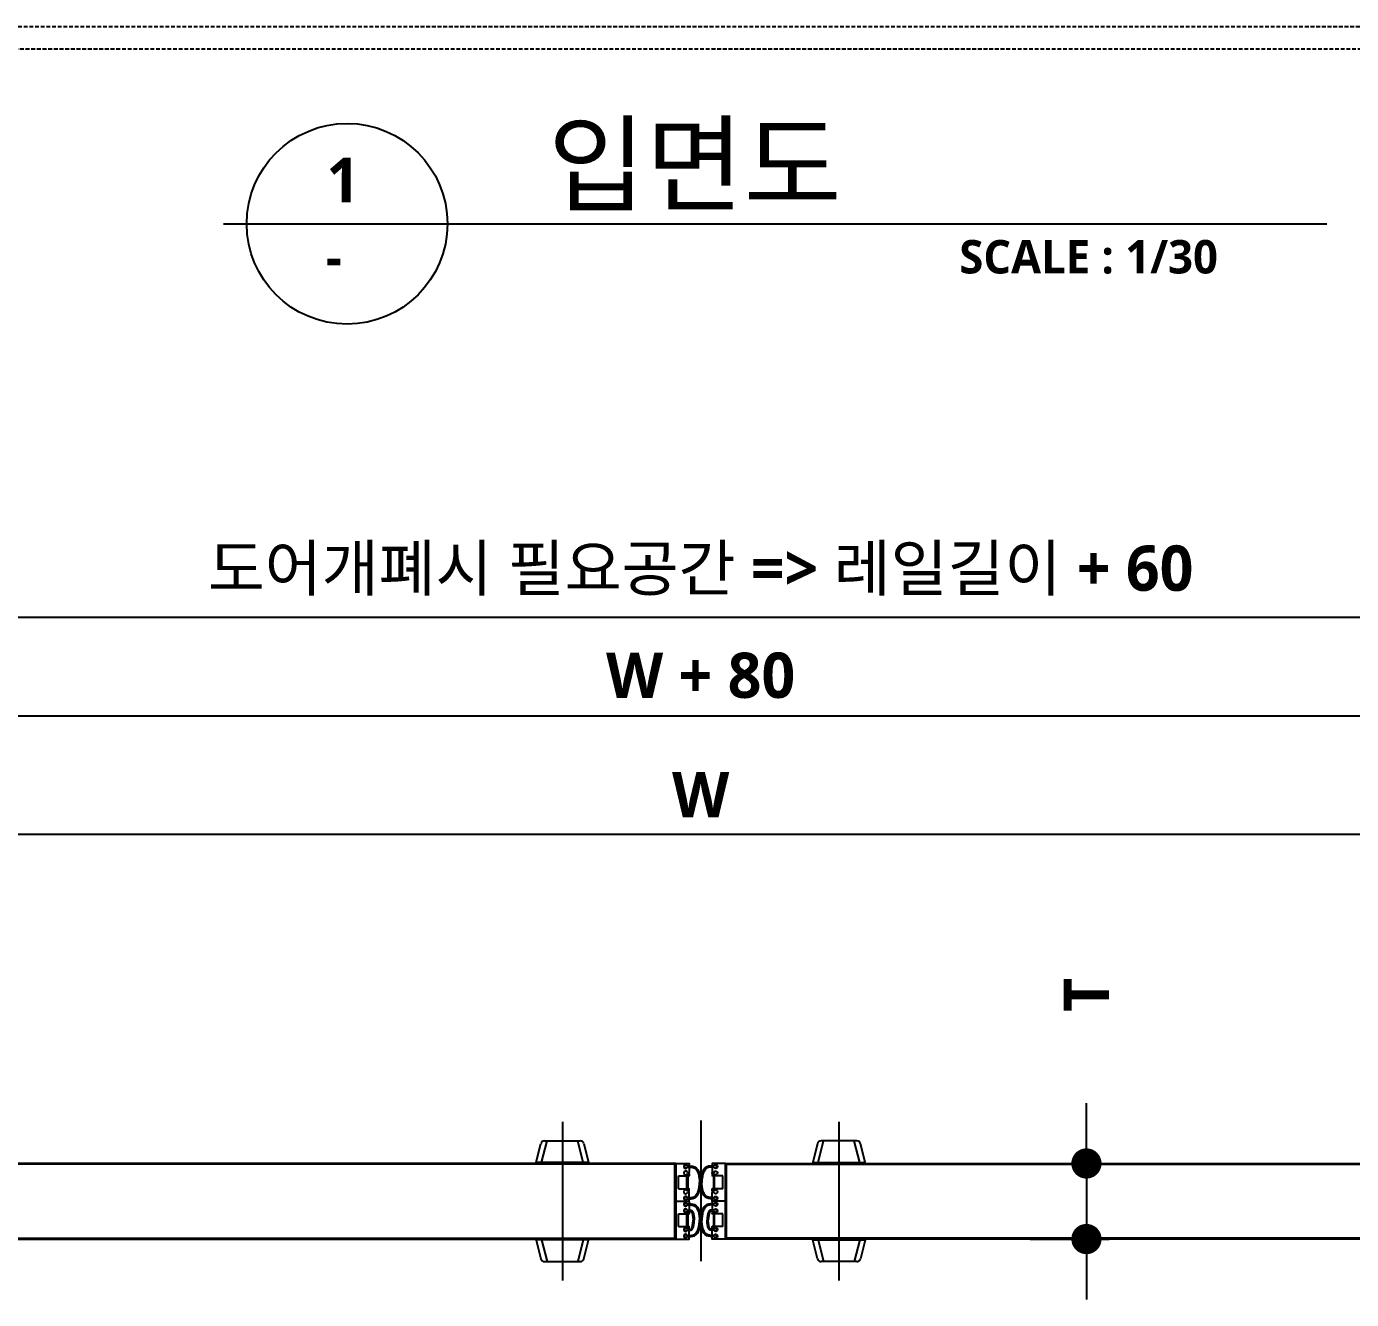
# Model space of a CAD drawing. Header units: millimetres. Extents: x 0 to 33600, y 0 to 8910.
# Drawn here: x 3258 to 5011, y 2477 to 4162 of the extents above; entities that cross this region are included whole.
import ezdxf
from ezdxf.lldxf.tags import DXFTag

# ---------------------------------------------------------------- set-up
doc = ezdxf.new("R2010")
doc.units = ezdxf.units.MM
doc.header["$LTSCALE"] = 20
doc.header["$MEASUREMENT"] = 0
doc.linetypes.add('CENTER', pattern=[2, 1.25, -0.25, 0.25, -0.25])
doc.linetypes.add('HIDDEN', pattern=[0.375, 0.25, -0.125])
doc.layers.get('0').update_dxf_attribs({"linetype": 'CONTINUOUS'})
doc.layers.get('Defpoints').update_dxf_attribs({"color": 181, "linetype": 'CONTINUOUS'})
for name, color, linetype in [('DIM', 141, 'CONTINUOUS'), ('DOOR', 7, 'CONTINUOUS'), ('DOOR-2', 1, 'CONTINUOUS'), ('DOOR-3', 8, 'CONTINUOUS'), ('TEXT', 7, 'CONTINUOUS'), ('TEXT-1', 7, 'CONTINUOUS')]:
    doc.layers.add(name, color=color, linetype=linetype)
doc.styles.add('SH_대대리576', font='')
doc.styles.get("Standard").update_dxf_attribs({"font": 'NanumGothicBold.ttf'})
doc.styles.get('SH_대대리576').set_extended_font_data('NanumGothic', bold=True)
tags = doc.linetypes.add('一点鎖線', pattern=[28.575, 19.05, -3.175, 3.175, -3.175]).pattern_tags.tags
tags[10:11] = [DXFTag(74, 4), DXFTag(75, 0), DXFTag(340, '0'), DXFTag(46, 1.0), DXFTag(50, 0.0), DXFTag(44, 0.0), DXFTag(45, 0.0)]
tags[8:9] = [DXFTag(74, 4), DXFTag(75, 0), DXFTag(340, '0'), DXFTag(46, 1.0), DXFTag(50, 0.0), DXFTag(44, 0.0), DXFTag(45, 0.0)]
tags[6:7] = [DXFTag(74, 4), DXFTag(75, 0), DXFTag(340, '0'), DXFTag(46, 1.0), DXFTag(50, 0.0), DXFTag(44, 0.0), DXFTag(45, 0.0)]
tags[4:5] = [DXFTag(74, 4), DXFTag(75, 0), DXFTag(340, '0'), DXFTag(46, 1.0), DXFTag(50, 0.0), DXFTag(44, 0.0), DXFTag(45, 0.0)]
doc.dimstyles.new('yongsung', dxfattribs={"dimscale": 20, "dimtxt": 3, "dimasz": 2, "dimexe": 1.5, "dimexo": 1.5, "dimgap": 1, "dimtad": 1, "dimdec": 0, "dimdsep": 46, "dimlunit": 6, "dimtxsty": 'Standard', "dimblk": 'DOT', "dimcen": 0, "dimdle": 2, "dimclrd": 256, "dimclre": 256, "dimclrt": 256, "dimadec": 0, "dimazin": 0, "dimtfac": 480, "dimtdec": 0, "dimtix": 1, "dimtmove": 2, "dimatfit": 3, "dimfxl": 1, "dimtolj": 1, "dimtzin": 0, "dimarcsym": 0})

# ---------------------------------------------------------------- blocks, each defined once
blk = doc.blocks.new('_Dot')
at = {"color": 0, "linetype": 'ByBlock', "lineweight": -2}
blk.add_line((-0.5, 0), (-1, 0), dxfattribs=at)
at = {"color": 0, "linetype": 'ByBlock', "const_width": 0.5}
blk.add_lwpolyline([(-0.25, 0, 1), (0.25, 0, 1)], format="xyb", close=True, dxfattribs=at)
blk = doc.blocks.new('*D131')
at = {"layer": 'Defpoints', "color": 0}
for p in [(5349.8, 3092.9), (2949.8, 2925.6), (5349.8, 2925.6)]:
    blk.add_point(p, dxfattribs=at)
at = {"layer": 'DIM', "lineweight": -2}
for p, q in [((2949.8, 2955.6), (2949.8, 3122.9)), ((5349.8, 2955.6), (5349.8, 3122.9)), ((2989.8, 3092.9), (5309.8, 3092.9))]:
    blk.add_line(p, q, dxfattribs=at)
at = {"layer": 'DIM', "linetype": 'ByBlock', "lineweight": -2, "xscale": 40, "yscale": 40, "zscale": 40, "rotation": 180}
blk.add_blockref('_Dot', (2949.8, 3092.9), dxfattribs=at)
at = {"layer": 'DIM', "linetype": 'ByBlock', "lineweight": -2, "xscale": 40, "yscale": 40, "zscale": 40}
blk.add_blockref('_Dot', (5349.8, 3092.9), dxfattribs=at)
at = {"layer": 'DIM', "insert": (4149.8, 3145.1), "char_height": 60, "attachment_point": 5}
blk.add_mtext('\\A1;W', dxfattribs=at)
blk = doc.blocks.new('*D134')
at = {"layer": 'Defpoints', "color": 0}
for p in [(5389.8, 3249.8), (2909.8, 2838.2), (5389.8, 2838.2)]:
    blk.add_point(p, dxfattribs=at)
at = {"layer": 'DIM', "lineweight": -2}
for p, q in [((2909.8, 2868.2), (2909.8, 3279.8)), ((5389.8, 2868.2), (5389.8, 3279.8)), ((2949.8, 3249.8), (5349.8, 3249.8))]:
    blk.add_line(p, q, dxfattribs=at)
at = {"layer": 'DIM', "linetype": 'ByBlock', "lineweight": -2, "xscale": 40, "yscale": 40, "zscale": 40, "rotation": 180}
blk.add_blockref('_Dot', (2909.8, 3249.8), dxfattribs=at)
at = {"layer": 'DIM', "linetype": 'ByBlock', "lineweight": -2, "xscale": 40, "yscale": 40, "zscale": 40}
blk.add_blockref('_Dot', (5389.8, 3249.8), dxfattribs=at)
at = {"layer": 'DIM', "insert": (4149.8, 3302.9), "char_height": 60, "attachment_point": 5}
blk.add_mtext('\\A1;W + 80', dxfattribs=at)
blk = doc.blocks.new('*D136')
at = {"layer": 'Defpoints', "color": 0}
for p in [(6739.8, 3380.3), (1559.8, 2657.2), (6739.8, 2657.2)]:
    blk.add_point(p, dxfattribs=at)
at = {"layer": 'DIM', "lineweight": -2}
for p, q in [((1559.8, 2687.2), (1559.8, 3410.3)), ((6739.8, 2687.2), (6739.8, 3410.3)), ((1599.8, 3380.3), (6699.8, 3380.3))]:
    blk.add_line(p, q, dxfattribs=at)
at = {"layer": 'DIM', "linetype": 'ByBlock', "lineweight": -2, "xscale": 40, "yscale": 40, "zscale": 40, "rotation": 180}
blk.add_blockref('_Dot', (1559.8, 3380.3), dxfattribs=at)
at = {"layer": 'DIM', "linetype": 'ByBlock', "lineweight": -2, "xscale": 40, "yscale": 40, "zscale": 40}
blk.add_blockref('_Dot', (6739.8, 3380.3), dxfattribs=at)
at = {"layer": 'DIM', "insert": (4149.8, 3441.8), "char_height": 60, "attachment_point": 5}
blk.add_mtext('\\A1;도어개폐시 필요공간 => 레일길이 + 60 ', dxfattribs=at)
blk = doc.blocks.new('*D137')
at = {"layer": 'Defpoints', "color": 0}
for p in [(4555.9, 2657.2), (4555.9, 2557.2), (4660.2, 2557.2)]:
    blk.add_point(p, dxfattribs=at)
at = {"layer": 'DIM', "lineweight": -2}
for p, q in [((4660.2, 2697.2), (4660.2, 2737.2)), ((4585.9, 2657.2), (4690.2, 2657.2)), ((4660.2, 2657.2), (4660.2, 2557.2)), ((4585.9, 2557.2), (4690.2, 2557.2)), ((4660.2, 2517.2), (4660.2, 2477.2))]:
    blk.add_line(p, q, dxfattribs=at)
at = {"layer": 'DIM', "linetype": 'ByBlock', "lineweight": -2, "xscale": 40, "yscale": 40, "zscale": 40}
for p, rotation in [((4660.2, 2657.2), 270), ((4660.2, 2557.2), 90)]:
    blk.add_blockref('_Dot', p, dxfattribs=dict(at, rotation=rotation))
at = {"layer": 'DIM', "insert": (4660.2, 2880.4), "char_height": 60, "attachment_point": 5, "rotation": 90}
blk.add_mtext('\\A1;\\A1;T', dxfattribs=at)
blk = doc.blocks.new('A$C755A1BEC')
for p, q in [((0, 17.8), (0, 0.2)), ((49.8, 18), (0.2, 18)), ((50, 17.8), (50, 0.2)), ((3.2, 2.5), (3.2, 0.2)), ((4.7, 2.5), (4.7, 0.2)), ((11.7, 2.5), (11.7, 0.2)), ((13.2, 2.5), (13.2, 0.2)), ((16.5, 14.5), (33.5, 14.5)), ((16.5, 14.5), (16.5, 0.2)), ((33.5, 14.5), (33.5, 0.2)), ((36.7, 2.5), (36.7, 0.2)), ((38.2, 2.5), (38.2, 0.2)), ((45.2, 2.5), (45.2, 0.2)), ((46.7, 2.5), (46.7, 0.2)), ((0.2, 0), (3, 0)), ((4.9, 0), (11.5, 0)), ((13.4, 0), (16.3, 0)), ((36.5, 0), (33.7, 0)), ((45, 0), (38.4, 0)), ((49.8, 0), (46.9, 0))]:
    blk.add_line(p, q)
for centre, radius, start, end in [((0.2, 17.8), 0.2, 90, 180), ((49.8, 17.8), 0.2, 0, 90), ((0.2, 0.2), 0.2, 180, 270), ((4, 4.9), 2.5, 287.4576, 252.5424), ((3, 0.2), 0.2, 270, 0), ((4.9, 0.2), 0.2, 180, 270), ((12.5, 4.9), 2.5, 287.4576, 252.5424), ((11.5, 0.2), 0.2, 270, 0), ((13.4, 0.2), 0.2, 180, 270), ((16.3, 0.2), 0.2, 270, 0), ((33.7, 0.2), 0.2, 180, 270), ((37.5, 4.9), 2.5, 287.4576, 252.5424), ((36.5, 0.2), 0.2, 270, 0), ((38.4, 0.2), 0.2, 180, 270), ((46, 4.9), 2.5, 287.4576, 252.5424), ((45, 0.2), 0.2, 270, 0), ((46.9, 0.2), 0.2, 180, 270), ((49.8, 0.2), 0.2, 270, 0)]:
    blk.add_arc(centre, radius, start, end)

msp = doc.modelspace()

# ---------------------------------------------------------------- linework, layer by layer
at = {"layer": 'DOOR', "linetype": 'HIDDEN'}
for p, q in [((3029.2, 4161.8), (5429.2, 4161.8)), ((5429.2, 4131.8), (3029.2, 4131.8))]:
    msp.add_line(p, q, dxfattribs=at)
at = {"layer": 'DOOR'}
for points in [[(3110.6, 2557.2), (4086.8, 2557.2), (4116.8, 2557.2), (4116.8, 2657.2), (3110.6, 2657.2)], [(5276.1, 2557.2), (4212.8, 2557.2), (4182.8, 2557.2), (4182.8, 2657.2), (5276.1, 2657.2)]]:
    msp.add_lwpolyline(points, dxfattribs=at)
at = {"layer": 'DOOR-2', "linetype": '一点鎖線', "ltscale": 10}
for p, q in [((3966.9, 2712.2), (3966.9, 2502.3)), ((4332.7, 2712.2), (4332.7, 2502.3))]:
    msp.add_line(p, q, dxfattribs=at)
at = {"layer": 'DOOR-2', "linetype": 'CENTER', "ltscale": 10}
msp.add_line((4149.8, 2714.1), (4149.8, 2528), dxfattribs=at)
at = {"layer": 'DOOR-3', "ltscale": 2.5}
for p, q in [((3931.8, 2657.2), (3938.4, 2683.4)), ((3939.3, 2658.3), (3946.6, 2687.2)), ((3943.2, 2687.2), (3990.5, 2687.2)), ((3994.3, 2658.3), (3987.2, 2687.2)), ((3995.4, 2683.4), (4001.8, 2657.2)), ((4304.2, 2683.4), (4297.8, 2657.2)), ((4305.4, 2658.3), (4312.4, 2687.2)), ((4356.4, 2687.2), (4309.1, 2687.2)), ((4360.3, 2658.3), (4353, 2687.2)), ((4367.8, 2657.2), (4361.2, 2683.4)), ((4001.8, 2657.2), (3931.8, 2657.2)), ((4001.8, 2657.3), (3931.9, 2657.3)), ((4001.5, 2658.3), (3932.1, 2658.3)), ((4297.8, 2657.2), (4367.8, 2657.2)), ((4297.9, 2657.3), (4367.8, 2657.3)), ((4298.1, 2658.3), (4367.5, 2658.3)), ((4001.8, 2557.3), (3931.8, 2557.3)), ((3931.8, 2557.3), (3938.4, 2531.1)), ((4001.8, 2557.2), (3931.9, 2557.2)), ((4001.5, 2556.1), (3932.1, 2556.1)), ((3939.3, 2556.1), (3946.6, 2527.3)), ((3994.3, 2556.1), (3987.2, 2527.3)), ((3995.4, 2531.1), (4001.8, 2557.3)), ((4297.8, 2557.3), (4367.8, 2557.3)), ((4304.2, 2531.1), (4297.8, 2557.3)), ((4297.9, 2557.2), (4367.8, 2557.2)), ((4298.1, 2556.1), (4367.5, 2556.1)), ((4305.4, 2556.1), (4312.4, 2527.3)), ((4360.3, 2556.1), (4353, 2527.3)), ((4367.8, 2557.3), (4361.2, 2531.1)), ((3943.2, 2527.3), (3990.5, 2527.3)), ((4356.4, 2527.3), (4309.1, 2527.3))]:
    msp.add_line(p, q, dxfattribs=at)
at = {"layer": 'DOOR-3'}
for points in [[(3110.6, 2558.2), (4086.6, 2558.2), (4115.8, 2558.2), (4115.8, 2656.2), (3110.6, 2656.2)], [(5276.1, 2558.2), (4213, 2558.2), (4183.8, 2558.2), (4183.8, 2656.2), (5276.1, 2656.2)]]:
    msp.add_lwpolyline(points, dxfattribs=at)
for points in [[(4132.8, 2622.2), (4131.6, 2622.2), (4131.6, 2642.2), (4132.8, 2642.2)], [(4166.8, 2622.2), (4168, 2622.2), (4168, 2642.2), (4166.8, 2642.2)], [(4132.8, 2572.2), (4131.6, 2572.2), (4131.6, 2592.2), (4132.8, 2592.2)], [(4166.8, 2572.2), (4168, 2572.2), (4168, 2592.2), (4166.8, 2592.2)]]:
    msp.add_lwpolyline(points, close=True, dxfattribs=at)
at = {"layer": 'DOOR-3', "ltscale": 2.5}
for centre, start, end in [((3943.2, 2682.2), 90, 165.996), ((3990.5, 2682.2), 13.6476, 90), ((4309.1, 2682.2), 90, 166.3524), ((4356.4, 2682.2), 14.004, 90), ((3943.2, 2532.3), 194.004, 270), ((3990.5, 2532.3), 270, 346.3524), ((4309.1, 2532.3), 193.6476, 270), ((4356.4, 2532.3), 270, 345.996)]:
    msp.add_arc(centre, 5, start, end, dxfattribs=at)
at = {"layer": 'DOOR-3'}
for centre, start, end in [((4129.8, 2653.2), 22.0243, 334.7542), ((4169.8, 2653.2), 205.2458, 157.9757), ((4129.8, 2611.2), 25.2458, 337.9757), ((4169.8, 2611.2), 202.0243, 154.7542), ((4129.8, 2603.2), 22.0243, 334.7542), ((4129.8, 2594.7), 22.0243, 334.7542), ((4169.8, 2603.2), 205.2458, 157.9757), ((4169.8, 2594.7), 205.2458, 157.9757), ((4129.8, 2569.7), 22.0243, 334.7542), ((4129.8, 2561.2), 25.2458, 337.9757), ((4169.8, 2569.7), 205.2458, 157.9757), ((4169.8, 2561.2), 202.0243, 154.7542)]:
    msp.add_arc(centre, 2, start, end, dxfattribs=at)
for points, knots in [([(4131.6, 2652.3), (4131.9, 2652.4), (4132.2, 2652.4), (4133, 2652.5), (4133.5, 2652.5), (4135, 2652.5), (4136, 2652.4), (4137.9, 2652.3), (4138.7, 2652.1), (4139.9, 2651.8), (4140.2, 2651.7), (4140.9, 2651.4), (4141.2, 2651.3), (4141.9, 2650.9), (4142.2, 2650.7), (4143, 2650), (4143.6, 2649.5), (4144.5, 2648.3), (4144.9, 2647.6), (4145.7, 2646), (4146.1, 2645.2), (4147, 2642.6), (4147.5, 2640.7), (4148.1, 2636.7), (4148.2, 2634.6), (4148.3, 2632.5), (4148.3, 2632.3), (4148.3, 2632.2)], [0, 0, 0, 0, 2.188119, 2.188119, 6.564358, 6.564358, 15.316834, 15.316834, 24.069311, 24.069311, 28.134233, 28.134233, 32.57596, 32.57596, 37.017687, 37.017687, 45.463428, 45.463428, 53.909168, 53.909168, 62.354908, 62.354908, 78.822123, 78.822123, 95.289339, 95.289339, 96.432207, 96.432207, 96.432207, 96.432207]), ([(4131.7, 2653.9), (4135.3, 2654), (4146.9, 2654.1), (4149.6, 2640.4), (4149.8, 2632.2)], [0, 0, 0, 0, 30.304797, 96.531563, 96.531563, 96.531563, 96.531563]), ([(4168, 2653.9), (4164.3, 2654), (4152.8, 2654.1), (4150, 2640.4), (4149.8, 2632.2)], [0, 0, 0, 0, 30.304797, 96.531563, 96.531563, 96.531563, 96.531563]), ([(4168, 2652.3), (4167.7, 2652.4), (4167.4, 2652.4), (4166.6, 2652.5), (4166.1, 2652.5), (4164.6, 2652.5), (4163.6, 2652.4), (4161.8, 2652.3), (4160.9, 2652.1), (4159.8, 2651.8), (4159.4, 2651.7), (4158.7, 2651.4), (4158.4, 2651.3), (4157.8, 2650.9), (4157.4, 2650.7), (4156.6, 2650), (4156.1, 2649.5), (4155.1, 2648.3), (4154.7, 2647.6), (4153.9, 2646), (4153.5, 2645.2), (4152.6, 2642.6), (4152.2, 2640.7), (4151.6, 2636.7), (4151.4, 2634.6), (4151.3, 2632.5), (4151.3, 2632.3), (4151.3, 2632.2)], [0, 0, 0, 0, 2.188119, 2.188119, 6.564358, 6.564358, 15.316834, 15.316834, 24.069311, 24.069311, 28.134233, 28.134233, 32.57596, 32.57596, 37.017687, 37.017687, 45.463428, 45.463428, 53.909168, 53.909168, 62.354908, 62.354908, 78.822123, 78.822123, 95.289339, 95.289339, 96.432207, 96.432207, 96.432207, 96.432207]), ([(4131.6, 2612), (4131.9, 2611.9), (4132.2, 2611.9), (4133, 2611.9), (4133.5, 2611.9), (4135, 2611.9), (4136, 2612), (4137.9, 2612.1), (4138.7, 2612.3), (4139.9, 2612.6), (4140.2, 2612.7), (4140.9, 2612.9), (4141.2, 2613.1), (4141.9, 2613.5), (4142.2, 2613.7), (4143, 2614.4), (4143.6, 2614.9), (4144.5, 2616.1), (4144.9, 2616.8), (4145.7, 2618.3), (4146.1, 2619.2), (4147, 2621.8), (4147.5, 2623.7), (4148.1, 2627.7), (4148.2, 2629.8), (4148.3, 2631.9), (4148.3, 2632.1), (4148.3, 2632.2)], [0, 0, 0, 0, 2.188119, 2.188119, 6.564358, 6.564358, 15.316834, 15.316834, 24.069311, 24.069311, 28.134233, 28.134233, 32.57596, 32.57596, 37.017688, 37.017688, 45.463428, 45.463428, 53.909168, 53.909168, 62.354909, 62.354909, 78.822124, 78.822124, 95.28934, 95.28934, 96.432207, 96.432207, 96.432207, 96.432207]), ([(4131.7, 2610.4), (4135.3, 2610.4), (4146.9, 2610.2), (4149.6, 2624), (4149.8, 2632.2)], [0, 0, 0, 0, 30.304797, 96.531563, 96.531563, 96.531563, 96.531563]), ([(4168, 2610.4), (4164.3, 2610.4), (4152.8, 2610.2), (4150, 2624), (4149.8, 2632.2)], [0, 0, 0, 0, 30.304797, 96.531563, 96.531563, 96.531563, 96.531563]), ([(4168, 2612), (4167.7, 2611.9), (4167.4, 2611.9), (4166.6, 2611.9), (4166.1, 2611.9), (4164.6, 2611.9), (4163.6, 2612), (4161.8, 2612.1), (4160.9, 2612.3), (4159.8, 2612.6), (4159.4, 2612.7), (4158.7, 2612.9), (4158.4, 2613.1), (4157.8, 2613.5), (4157.4, 2613.7), (4156.6, 2614.4), (4156.1, 2614.9), (4155.1, 2616.1), (4154.7, 2616.8), (4153.9, 2618.3), (4153.5, 2619.2), (4152.6, 2621.8), (4152.2, 2623.7), (4151.6, 2627.7), (4151.4, 2629.8), (4151.3, 2631.9), (4151.3, 2632.1), (4151.3, 2632.2)], [0, 0, 0, 0, 2.188119, 2.188119, 6.564358, 6.564358, 15.316834, 15.316834, 24.069311, 24.069311, 28.134233, 28.134233, 32.57596, 32.57596, 37.017688, 37.017688, 45.463428, 45.463428, 53.909168, 53.909168, 62.354909, 62.354909, 78.822124, 78.822124, 95.28934, 95.28934, 96.432207, 96.432207, 96.432207, 96.432207]), ([(4131.6, 2602.3), (4131.9, 2602.4), (4132.2, 2602.4), (4133, 2602.5), (4133.5, 2602.5), (4135, 2602.5), (4136, 2602.4), (4137.9, 2602.3), (4138.7, 2602.1), (4139.9, 2601.8), (4140.2, 2601.7), (4140.9, 2601.4), (4141.2, 2601.3), (4141.9, 2600.9), (4142.2, 2600.7), (4143, 2600), (4143.6, 2599.5), (4144.5, 2598.3), (4144.9, 2597.6), (4145.7, 2596), (4146.1, 2595.2), (4147, 2592.6), (4147.5, 2590.7), (4148.1, 2586.7), (4148.2, 2584.6), (4148.3, 2582.5), (4148.3, 2582.3), (4148.3, 2582.2)], [0, 0, 0, 0, 2.188119, 2.188119, 6.564358, 6.564358, 15.316834, 15.316834, 24.069311, 24.069311, 28.134233, 28.134233, 32.57596, 32.57596, 37.017687, 37.017687, 45.463428, 45.463428, 53.909168, 53.909168, 62.354908, 62.354908, 78.822123, 78.822123, 95.289339, 95.289339, 96.432207, 96.432207, 96.432207, 96.432207]), ([(4131.7, 2603.9), (4135.3, 2604), (4146.9, 2604.1), (4149.6, 2590.4), (4149.8, 2582.2)], [0, 0, 0, 0, 30.304797, 96.531563, 96.531563, 96.531563, 96.531563]), ([(4131.7, 2595.4), (4132.8, 2595.5), (4133.8, 2595.5), (4135.5, 2595.4), (4136.3, 2595.4), (4137.2, 2595.3), (4137.6, 2595.2), (4137.9, 2595.1), (4137.9, 2595.1), (4138, 2595.1), (4138, 2595.1), (4138, 2595), (4138, 2595), (4138.1, 2595), (4138.1, 2595), (4138.1, 2595), (4138.2, 2594.9), (4138.3, 2594.8), (4138.4, 2594.7), (4138.7, 2594.3), (4138.9, 2594), (4139.4, 2593), (4139.6, 2592.5), (4140.1, 2591.2), (4140.3, 2590.5), (4140.8, 2588.1), (4141, 2586.4), (4141.2, 2583.8), (4141.3, 2582.9), (4141.3, 2582)], [0, 0, 0, 0, 8.923663, 8.923663, 17.847326, 17.847326, 24.430563, 24.430563, 27.773651, 27.773651, 30.066969, 30.066969, 32.710797, 32.710797, 35.354625, 35.354625, 40.642282, 40.642282, 45.929938, 45.929938, 54.544947, 54.544947, 63.159956, 63.159956, 71.774965, 71.774965, 88.247662, 88.247662, 96.531563, 96.531563, 96.531563, 96.531563]), ([(4168, 2603.9), (4164.3, 2604), (4152.8, 2604.1), (4150, 2590.4), (4149.8, 2582.2)], [0, 0, 0, 0, 30.304797, 96.531563, 96.531563, 96.531563, 96.531563]), ([(4168, 2602.3), (4167.7, 2602.4), (4167.4, 2602.4), (4166.6, 2602.5), (4166.1, 2602.5), (4164.6, 2602.5), (4163.6, 2602.4), (4161.8, 2602.3), (4160.9, 2602.1), (4159.8, 2601.8), (4159.4, 2601.7), (4158.7, 2601.4), (4158.4, 2601.3), (4157.8, 2600.9), (4157.4, 2600.7), (4156.6, 2600), (4156.1, 2599.5), (4155.1, 2598.3), (4154.7, 2597.6), (4153.9, 2596), (4153.5, 2595.2), (4152.6, 2592.6), (4152.2, 2590.7), (4151.6, 2586.7), (4151.4, 2584.6), (4151.3, 2582.5), (4151.3, 2582.3), (4151.3, 2582.2)], [0, 0, 0, 0, 2.188119, 2.188119, 6.564358, 6.564358, 15.316834, 15.316834, 24.069311, 24.069311, 28.134233, 28.134233, 32.57596, 32.57596, 37.017687, 37.017687, 45.463428, 45.463428, 53.909168, 53.909168, 62.354908, 62.354908, 78.822123, 78.822123, 95.289339, 95.289339, 96.432207, 96.432207, 96.432207, 96.432207]), ([(4168, 2595.4), (4166.8, 2595.5), (4165.8, 2595.5), (4164.1, 2595.4), (4163.4, 2595.4), (4162.4, 2595.3), (4162.1, 2595.2), (4161.8, 2595.1), (4161.7, 2595.1), (4161.6, 2595.1), (4161.6, 2595.1), (4161.6, 2595), (4161.6, 2595), (4161.6, 2595), (4161.5, 2595), (4161.5, 2595), (4161.4, 2594.9), (4161.3, 2594.8), (4161.2, 2594.7), (4160.9, 2594.3), (4160.7, 2594), (4160.2, 2593), (4160, 2592.5), (4159.5, 2591.2), (4159.3, 2590.5), (4158.8, 2588.1), (4158.6, 2586.4), (4158.4, 2583.8), (4158.3, 2582.9), (4158.3, 2582)], [0, 0, 0, 0, 8.923663, 8.923663, 17.847326, 17.847326, 24.430563, 24.430563, 27.773651, 27.773651, 30.066969, 30.066969, 32.710797, 32.710797, 35.354625, 35.354625, 40.642282, 40.642282, 45.929938, 45.929938, 54.544947, 54.544947, 63.159956, 63.159956, 71.774965, 71.774965, 88.247662, 88.247662, 96.531563, 96.531563, 96.531563, 96.531563]), ([(4131.6, 2593.8), (4133.9, 2594), (4134.6, 2594), (4135.7, 2593.9), (4136.1, 2593.9), (4136.7, 2593.8), (4137, 2593.8), (4137.2, 2593.7), (4137.2, 2593.7), (4137.3, 2593.7)], [3.582498, 3.582498, 3.582498, 3.582498, 11.331896, 11.331896, 16.518858, 16.518858, 21.70582, 21.70582, 23.295277, 23.295277, 23.295277, 23.295277]), ([(4131.6, 2568.8), (4132.8, 2568.9), (4133.8, 2568.9), (4135.5, 2568.9), (4136.3, 2569), (4137.2, 2569.1), (4137.6, 2569.2), (4137.9, 2569.3), (4137.9, 2569.3), (4138, 2569.3), (4138, 2569.3), (4138, 2569.3), (4138, 2569.3), (4138.1, 2569.4), (4138.1, 2569.4), (4138.1, 2569.4), (4138.2, 2569.4), (4138.3, 2569.6), (4138.4, 2569.7), (4138.7, 2570.1), (4138.9, 2570.4), (4139.4, 2571.3), (4139.6, 2571.9), (4140.1, 2573.2), (4140.3, 2573.9), (4140.8, 2576.2), (4141, 2578), (4141.2, 2580.6), (4141.3, 2581.5), (4141.3, 2582.4)], [0, 0, 0, 0, 8.923663, 8.923663, 17.847326, 17.847326, 24.430563, 24.430563, 27.773651, 27.773651, 30.066969, 30.066969, 32.710797, 32.710797, 35.354625, 35.354625, 40.642282, 40.642282, 45.929938, 45.929938, 54.544947, 54.544947, 63.159956, 63.159956, 71.774965, 71.774965, 88.247662, 88.247662, 96.531563, 96.531563, 96.531563, 96.531563]), ([(4131.6, 2562), (4131.9, 2561.9), (4132.2, 2561.9), (4133, 2561.9), (4133.5, 2561.9), (4135, 2561.9), (4136, 2562), (4137.9, 2562.1), (4138.7, 2562.3), (4139.9, 2562.6), (4140.2, 2562.7), (4140.9, 2562.9), (4141.2, 2563.1), (4141.9, 2563.5), (4142.2, 2563.7), (4143, 2564.4), (4143.6, 2564.9), (4144.5, 2566.1), (4144.9, 2566.8), (4145.7, 2568.3), (4146.1, 2569.2), (4147, 2571.8), (4147.5, 2573.7), (4148.1, 2577.7), (4148.2, 2579.8), (4148.3, 2581.9), (4148.3, 2582.1), (4148.3, 2582.2)], [0, 0, 0, 0, 2.188119, 2.188119, 6.564358, 6.564358, 15.316834, 15.316834, 24.069311, 24.069311, 28.134233, 28.134233, 32.57596, 32.57596, 37.017688, 37.017688, 45.463428, 45.463428, 53.909168, 53.909168, 62.354909, 62.354909, 78.822124, 78.822124, 95.28934, 95.28934, 96.432207, 96.432207, 96.432207, 96.432207]), ([(4131.7, 2560.4), (4135.3, 2560.4), (4146.9, 2560.2), (4149.6, 2574), (4149.8, 2582.2)], [0, 0, 0, 0, 30.304797, 96.531563, 96.531563, 96.531563, 96.531563]), ([(4137.3, 2593.7), (4137.4, 2593.6), (4137.5, 2593.5), (4137.7, 2593.1), (4137.9, 2592.8), (4138.2, 2592.1), (4138.3, 2591.7), (4138.6, 2590.8), (4138.8, 2590.3), (4139.1, 2588.9), (4139.3, 2588), (4139.6, 2585.9), (4139.7, 2584.9), (4139.8, 2583.2), (4139.8, 2582.6), (4139.8, 2582)], [44.118036, 44.118036, 44.118036, 44.118036, 50.605501, 50.605501, 57.092967, 57.092967, 63.580432, 63.580432, 70.067897, 70.067897, 80.324716, 80.324716, 90.581534, 90.581534, 96.432207, 96.432207, 96.432207, 96.432207]), ([(4137.3, 2570.2), (4137.4, 2570.3), (4137.5, 2570.5), (4137.7, 2570.9), (4137.9, 2571.2), (4138.2, 2571.8), (4138.3, 2572.3), (4138.6, 2573.2), (4138.8, 2573.7), (4139.1, 2575.1), (4139.3, 2576), (4139.6, 2578), (4139.7, 2579.1), (4139.8, 2580.8), (4139.8, 2581.4), (4139.8, 2582)], [44.118036, 44.118036, 44.118036, 44.118036, 50.605501, 50.605501, 57.092967, 57.092967, 63.580432, 63.580432, 70.067897, 70.067897, 80.324716, 80.324716, 90.581534, 90.581534, 96.432207, 96.432207, 96.432207, 96.432207]), ([(4168, 2560.4), (4164.3, 2560.4), (4152.8, 2560.2), (4150, 2574), (4149.8, 2582.2)], [0, 0, 0, 0, 30.304797, 96.531563, 96.531563, 96.531563, 96.531563]), ([(4168, 2562), (4167.7, 2561.9), (4167.4, 2561.9), (4166.6, 2561.9), (4166.1, 2561.9), (4164.6, 2561.9), (4163.6, 2562), (4161.8, 2562.1), (4160.9, 2562.3), (4159.8, 2562.6), (4159.4, 2562.7), (4158.7, 2562.9), (4158.4, 2563.1), (4157.8, 2563.5), (4157.4, 2563.7), (4156.6, 2564.4), (4156.1, 2564.9), (4155.1, 2566.1), (4154.7, 2566.8), (4153.9, 2568.3), (4153.5, 2569.2), (4152.6, 2571.8), (4152.2, 2573.7), (4151.6, 2577.7), (4151.4, 2579.8), (4151.3, 2581.9), (4151.3, 2582.1), (4151.3, 2582.2)], [0, 0, 0, 0, 2.188119, 2.188119, 6.564358, 6.564358, 15.316834, 15.316834, 24.069311, 24.069311, 28.134233, 28.134233, 32.57596, 32.57596, 37.017688, 37.017688, 45.463428, 45.463428, 53.909168, 53.909168, 62.354909, 62.354909, 78.822124, 78.822124, 95.28934, 95.28934, 96.432207, 96.432207, 96.432207, 96.432207]), ([(4168, 2568.8), (4166.8, 2568.9), (4165.8, 2568.9), (4164.1, 2568.9), (4163.4, 2569), (4162.4, 2569.1), (4162.1, 2569.2), (4161.8, 2569.3), (4161.7, 2569.3), (4161.6, 2569.3), (4161.6, 2569.3), (4161.6, 2569.3), (4161.6, 2569.3), (4161.6, 2569.4), (4161.5, 2569.4), (4161.5, 2569.4), (4161.4, 2569.4), (4161.3, 2569.6), (4161.2, 2569.7), (4160.9, 2570.1), (4160.7, 2570.4), (4160.2, 2571.3), (4160, 2571.9), (4159.5, 2573.2), (4159.3, 2573.9), (4158.8, 2576.2), (4158.6, 2578), (4158.4, 2580.6), (4158.3, 2581.5), (4158.3, 2582.4)], [0, 0, 0, 0, 8.923663, 8.923663, 17.847326, 17.847326, 24.430563, 24.430563, 27.773651, 27.773651, 30.066969, 30.066969, 32.710797, 32.710797, 35.354625, 35.354625, 40.642282, 40.642282, 45.929938, 45.929938, 54.544947, 54.544947, 63.159956, 63.159956, 71.774965, 71.774965, 88.247662, 88.247662, 96.531563, 96.531563, 96.531563, 96.531563]), ([(4162.3, 2593.7), (4162.3, 2593.6), (4162.2, 2593.5), (4161.9, 2593.1), (4161.8, 2592.8), (4161.5, 2592.1), (4161.3, 2591.7), (4161, 2590.8), (4160.9, 2590.3), (4160.5, 2588.9), (4160.3, 2588), (4160.1, 2585.9), (4160, 2584.9), (4159.9, 2583.2), (4159.8, 2582.6), (4159.8, 2582)], [44.118036, 44.118036, 44.118036, 44.118036, 50.605501, 50.605501, 57.092967, 57.092967, 63.580432, 63.580432, 70.067897, 70.067897, 80.324716, 80.324716, 90.581534, 90.581534, 96.432207, 96.432207, 96.432207, 96.432207]), ([(4162.3, 2570.2), (4162.3, 2570.3), (4162.2, 2570.5), (4161.9, 2570.9), (4161.8, 2571.2), (4161.5, 2571.8), (4161.3, 2572.3), (4161, 2573.2), (4160.9, 2573.7), (4160.5, 2575.1), (4160.3, 2576), (4160.1, 2578), (4160, 2579.1), (4159.9, 2580.8), (4159.8, 2581.4), (4159.8, 2582)], [44.118036, 44.118036, 44.118036, 44.118036, 50.605501, 50.605501, 57.092967, 57.092967, 63.580432, 63.580432, 70.067897, 70.067897, 80.324716, 80.324716, 90.581534, 90.581534, 96.432207, 96.432207, 96.432207, 96.432207]), ([(4168, 2593.8), (4165.7, 2594), (4165, 2594), (4163.9, 2593.9), (4163.5, 2593.9), (4162.9, 2593.8), (4162.7, 2593.8), (4162.4, 2593.7), (4162.4, 2593.7), (4162.3, 2593.7)], [3.582498, 3.582498, 3.582498, 3.582498, 11.331896, 11.331896, 16.518858, 16.518858, 21.70582, 21.70582, 23.295277, 23.295277, 23.295277, 23.295277]), ([(4131.7, 2570.4), (4133.9, 2570), (4134.6, 2570), (4135.7, 2570), (4136.1, 2570.1), (4136.7, 2570.1), (4137, 2570.2), (4137.2, 2570.2), (4137.2, 2570.2), (4137.3, 2570.2)], [3.582498, 3.582498, 3.582498, 3.582498, 11.331896, 11.331896, 16.518858, 16.518858, 21.70582, 21.70582, 23.295277, 23.295277, 23.295277, 23.295277]), ([(4168, 2570.4), (4165.7, 2570), (4165, 2570), (4163.9, 2570), (4163.5, 2570.1), (4162.9, 2570.1), (4162.7, 2570.2), (4162.4, 2570.2), (4162.4, 2570.2), (4162.3, 2570.2)], [3.582498, 3.582498, 3.582498, 3.582498, 11.331896, 11.331896, 16.518858, 16.518858, 21.70582, 21.70582, 23.295277, 23.295277, 23.295277, 23.295277])]:
    msp.add_open_spline(points, degree=3, knots=knots, dxfattribs=at)
at = {"layer": 'TEXT'}
msp.add_line((3518.3, 3900.7), (4978.3, 3900.7), dxfattribs=at)
msp.add_circle((3682, 3900.7), 132.8, dxfattribs=at)

# ---------------------------------------------------------------- block references
at = {"color": 1, "rotation": 90}
for p in [(4134.8, 2607.2), (4134.8, 2557.2)]:
    msp.add_blockref('A$C755A1BEC', p, dxfattribs=at)
at = {"color": 1, "xscale": -1, "rotation": 270}
for p in [(4164.8, 2607.2), (4164.8, 2557.2)]:
    msp.add_blockref('A$C755A1BEC', p, dxfattribs=at)

# ---------------------------------------------------------------- texts
at = {"layer": 'TEXT', "style": 'SH_대대리576'}
for s, height, p in [('1', 59, (3654.8, 3929.2)), ('SCALE : 1/30', 44.25, (4492, 3835)), ('-', 50.2, (3654.1, 3831.4))]:
    msp.add_text(s, height=height, dxfattribs=at).set_placement(p)
at = {"layer": 'TEXT-1', "style": 'SH_대대리576'}
msp.add_text('입면도', height=103.25, dxfattribs=at).set_placement((3947.6, 3928))

# ---------------------------------------------------------------- dimensions: what is measured, and where the dimension line sits
at = {"layer": 'DIM'}
for base, p1, p2, text, picture, middle in [((6739.8, 3380.3), (1559.8, 2657.2), (6739.8, 2657.2), '도어개폐시 필요공간 => 레일길이 + 60 ', '*D136', (4149.8, 3441.8)), ((5389.8, 3249.8), (2909.8, 2838.2), (5389.8, 2838.2), 'W + 80', '*D134', (4149.8, 3302.9)), ((5349.8, 3092.9), (2949.8, 2925.6), (5349.8, 2925.6), 'W', '*D131', (4149.8, 3145.1))]:
    dim = msp.add_linear_dim(base=base, p1=p1, p2=p2, text=text, dimstyle='yongsung', dxfattribs=at)
    dim.commit()
    dim.dimension.update_dxf_attribs({"geometry": picture, "text_midpoint": middle})
dim = msp.add_linear_dim(base=(4660.2, 2557.2), p1=(4555.9, 2657.2), p2=(4555.9, 2557.2), angle=90, text='\\A1;T', dimstyle='yongsung', dxfattribs=at)
dim.commit()
dim.dimension.update_dxf_attribs({"geometry": '*D137', "text_midpoint": (4660.2, 2880.4), "dimtype": 160})

doc.saveas('drawing.dxf')
